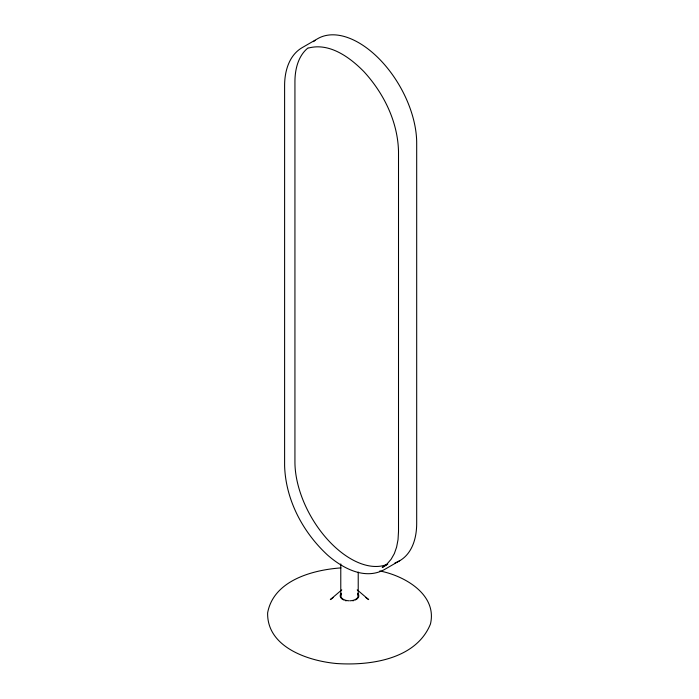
<?xml version="1.0" encoding="UTF-8"?>
<svg xmlns="http://www.w3.org/2000/svg" width="699" height="699" viewBox="0 0 699 699"><rect width="100%" height="100%" fill="white"/><g stroke="black" fill="none" stroke-linecap="round" stroke-linejoin="round"><path stroke-width="1.05" d="M333.318 597.462L330.312 599.602L341.776 589.877M386.879 564.809L382.239 567.509L387.063 563.944L391.125 559.27L394.358 553.556L396.604 547.125L398.028 539.654L398.509 531.485L398.509 151.395C397.775 121.643 383.803 93.299 363.908 71.63C349.692 57.108 329.404 42.525 308.617 48.004M399.706 560.729L383.908 569.851C364.485 580.144 342.257 568.042 327.49 554.997C302.763 532.149 285.603 499.724 284.607 465.717L284.607 85.645C284.58 71.455 288.949 55.474 301.933 47.777L317.722 38.655A81.984 47.331 60 0 1 380.903 60.621A81.984 47.331 60 0 1 416.691 143.12L416.691 523.202A81.984 47.331 60 0 1 395.005 562.887M340.963 567.903C312.602 569.886 273.562 580.476 267.63 612.866C266.887 647.344 308.469 661.018 336.7 663.534C370.287 665.789 416.167 659.34 430.453 624.032C437.469 594.482 404.337 575.653 379.793 570.969M357.224 589.877L368.688 599.602L365.682 597.462M358.22 572.062L358.22 596.037M340.78 563.91L340.78 596.037M357.827 593.32A9.349 5.4 0 0 1 355.38 599.96M353.746 600.581A9.349 5.4 0 0 1 352.846 600.808M346.154 600.808A9.349 5.4 0 0 1 345.254 600.581M343.62 599.96A9.349 5.4 0 0 1 341.173 593.32M357.652 593.967A8.729 5.042 0 0 1 349.954 600.808M349.046 600.808A8.729 5.042 0 0 1 341.348 593.967M313.502 41.652A81.984 47.331 60 0 1 315.135 40.359M387.735 564.119A79.092 45.662 60 0 1 327.779 539.768A79.092 45.662 60 0 1 294.934 461.978L294.934 81.897A79.092 45.662 60 0 1 308.014 47.943"/></g></svg>
